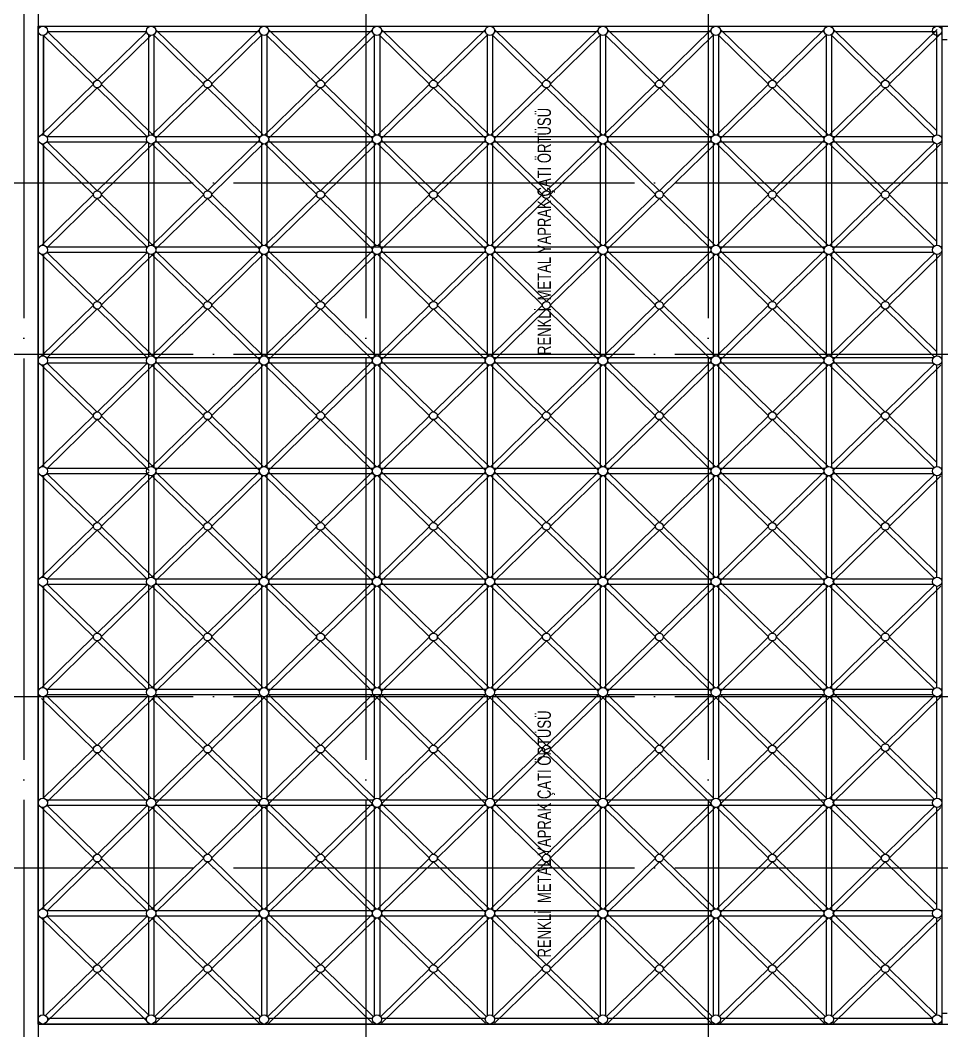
# Model space of a CAD drawing. Extents: x 460786 to 545292, y 30998 to 41694.
# Drawn here: x 474721 to 475583, y 39055 to 40000 of the extents above; entities that cross this region are included whole.
import ezdxf

# ---------------------------------------------------------------- set-up
doc = ezdxf.new("R2010")
doc.units = 0
doc.header["$LTSCALE"] = 50
doc.header["$MEASUREMENT"] = 0
doc.linetypes.add('DASHDOT', pattern=[5.5, 5, -0.25, 0, -0.25])
for name, color, linetype in [('A-Aks Dikey', 12, 'DASHDOT'), ('A-Aks Yatay', 12, 'DASHDOT'), ('A-Cam', 160, 'CONTINUOUS'), ('A-Gör 2', 40, 'CONTINUOUS'), ('A-Gör 3', 25, 'CONTINUOUS'), ('A-Gör 4', 75, 'CONTINUOUS'), ('A-Yazı 2', 205, 'CONTINUOUS')]:
    doc.layers.add(name, color=color, linetype=linetype)
doc.styles.add('blkan', font='arial.ttf', dxfattribs={"width": 0.9, "height": 12.5})

msp = doc.modelspace()

# ---------------------------------------------------------------- linework, layer by layer
at = {"layer": 'A-Aks Dikey', "ltscale": 1.5}
for p, q in [((474724.24, 41333.83), (474724.24, 37667.36)), ((475044.24, 41333.83), (475044.24, 37667.36)), ((475364.24, 41333.83), (475364.24, 37667.36))]:
    msp.add_line(p, q, dxfattribs=at)
at = {"layer": 'A-Aks Yatay', "ltscale": 1.5}
for p, q in [((473270.05, 39847.5), (476108.46, 39847.5)), ((473270.05, 39687.5), (476108.46, 39687.5)), ((473270.05, 39367.5), (476108.46, 39367.5)), ((473270.05, 39207.5), (476108.46, 39207.5))]:
    msp.add_line(p, q, dxfattribs=at)
at = {"layer": 'A-Cam'}
for p, q in [((475582.74, 39986.5), (475582.74, 39066.5)), ((475582.74, 39981.5), (475587.74, 39981.5)), ((475582.74, 39071.5), (475587.74, 39071.5))]:
    msp.add_line(p, q, dxfattribs=at)
at = {"layer": 'A-Gör 2'}
msp.add_lwpolyline([(474394.74, 40011.5), (474737.74, 40011.5), (474737.74, 39041.5), (474394.74, 39041.5)], close=True, dxfattribs=at)
at = {"layer": 'A-Gör 3'}
msp.add_line((474737.74, 39994), (475715.74, 39994), dxfattribs=at)
msp.add_lwpolyline([(474737.74, 39061.5), (475715.74, 39061.5), (475715.74, 38057.5), (474055.24, 38057.5), (474055.24, 38537), (473477.24, 38537), (473477.24, 40517.5)], dxfattribs=at)
at = {"layer": 'A-Gör 4'}
for p, q in [((474737.74, 39986.08), (474737.74, 39891.73)), ((474742.74, 39985.34), (474742.74, 39892.47)), ((474742.88, 39985.37), (474789.48, 39939.84)), ((474746.39, 39988.93), (474793.05, 39943.33)), ((474793.05, 39943.33), (474839.19, 39988.42)), ((474796.63, 39939.84), (474843.16, 39985.3)), ((474840.87, 39986.08), (474840.87, 39891.73)), ((474845.51, 39985.86), (474892.6, 39939.84)), ((474845.87, 39986.08), (474845.87, 39891.73)), ((474847.61, 39990.79), (474896.18, 39943.33)), ((474896.18, 39943.33), (474944.74, 39990.79)), ((474899.76, 39939.84), (474946.85, 39985.86)), ((474946.49, 39986.08), (474946.49, 39891.73)), ((474951.13, 39985.86), (474998.23, 39939.84)), ((474951.49, 39986.08), (474951.49, 39891.73)), ((474953.24, 39990.79), (475001.8, 39943.33)), ((475001.8, 39943.33), (475050.37, 39990.79)), ((475005.38, 39939.84), (475052.48, 39985.86)), ((475052.12, 39986.08), (475052.12, 39891.73)), ((475056.76, 39985.86), (475103.85, 39939.84)), ((475057.12, 39986.08), (475057.12, 39891.73)), ((475058.86, 39990.79), (475107.43, 39943.33)), ((475107.43, 39943.33), (475155.99, 39990.79)), ((475111.01, 39939.84), (475158.1, 39985.86)), ((475157.74, 39986.08), (475157.74, 39891.73)), ((475162.38, 39985.86), (475209.48, 39939.84)), ((475162.74, 39986.08), (475162.74, 39891.73)), ((475164.49, 39990.79), (475213.05, 39943.33)), ((475213.05, 39943.33), (475261.62, 39990.79)), ((475216.63, 39939.84), (475263.73, 39985.86)), ((475263.37, 39986.08), (475263.37, 39891.73)), ((475268.01, 39985.86), (475315.1, 39939.84)), ((475268.37, 39986.08), (475268.37, 39891.73)), ((475270.11, 39990.79), (475318.68, 39943.33)), ((475318.68, 39943.33), (475367.24, 39990.79)), ((475322.26, 39939.84), (475369.35, 39985.86)), ((475368.99, 39986.08), (475368.99, 39891.73)), ((475373.63, 39985.86), (475420.73, 39939.84)), ((475373.99, 39986.08), (475373.99, 39891.73)), ((475373.99, 39986.08), (475373.99, 39891.73)), ((475375.74, 39990.79), (475424.3, 39943.33)), ((475424.3, 39943.33), (475472.87, 39990.79)), ((475427.88, 39939.84), (475474.98, 39985.86)), ((475474.62, 39986.08), (475474.62, 39891.73)), ((475526.35, 39939.84), (475479.26, 39985.86)), ((475479.62, 39986.08), (475479.62, 39891.73)), ((475529.93, 39943.33), (475481.36, 39990.79)), ((475578.49, 39990.79), (475529.93, 39943.33)), ((475581.99, 39987.21), (475533.51, 39939.84)), ((474740.99, 39892.46), (474789.48, 39939.84)), ((474745.91, 39890.27), (474793.05, 39936.34)), ((474793.05, 39936.34), (474839.8, 39890.66)), ((474796.63, 39939.84), (474845.11, 39892.46)), ((474844.12, 39892.46), (474892.6, 39939.84)), ((474847.61, 39888.88), (474896.18, 39936.34)), ((474896.18, 39936.34), (474944.74, 39888.88)), ((474899.76, 39939.84), (474948.24, 39892.46)), ((474949.74, 39892.46), (474998.23, 39939.84)), ((474953.24, 39888.88), (475001.8, 39936.34)), ((475001.8, 39936.34), (475050.37, 39888.88)), ((475005.38, 39939.84), (475053.86, 39892.46)), ((475055.37, 39892.46), (475103.85, 39939.84)), ((475058.86, 39888.88), (475107.43, 39936.34)), ((475107.43, 39936.34), (475155.99, 39888.88)), ((475111.01, 39939.84), (475159.49, 39892.46)), ((475160.99, 39892.46), (475209.48, 39939.84)), ((475164.49, 39888.88), (475213.05, 39936.34)), ((475213.05, 39936.34), (475261.62, 39888.88)), ((475216.63, 39939.84), (475265.11, 39892.46)), ((475266.62, 39892.46), (475315.1, 39939.84)), ((475270.11, 39888.88), (475318.68, 39936.34)), ((475318.68, 39936.34), (475367.24, 39888.88)), ((475322.26, 39939.84), (475370.74, 39892.46)), ((475372.24, 39892.46), (475420.73, 39939.84)), ((475375.74, 39888.88), (475424.3, 39936.34)), ((475424.3, 39936.34), (475472.87, 39888.88)), ((475427.88, 39939.84), (475476.36, 39892.46)), ((475526.35, 39939.84), (475477.87, 39892.46)), ((475529.93, 39936.34), (475480.64, 39888.17)), ((475575.71, 39891.6), (475529.93, 39936.34)), ((475577.55, 39896.79), (475533.51, 39939.84)), ((474839.8, 39890.67), (474745.66, 39890.67)), ((474945.43, 39890.67), (474846.93, 39890.67)), ((475051.05, 39890.67), (474952.56, 39890.67)), ((475156.68, 39890.67), (475058.18, 39890.67)), ((475262.3, 39890.67), (475163.81, 39890.67)), ((475367.93, 39890.67), (475269.43, 39890.67)), ((475473.55, 39890.67), (475375.06, 39890.67)), ((475574.82, 39890.67), (475480.68, 39890.67)), ((475582.74, 39890.67), (475581.95, 39890.67)), ((474737.74, 39884.6), (474737.74, 39788.4)), ((474740.99, 39883.88), (474789.48, 39836.5)), ((474742.74, 39883.86), (474742.74, 39789.14)), ((474839.8, 39885.67), (474745.66, 39885.67)), ((474745.91, 39886.07), (474793.05, 39840)), ((474793.05, 39840), (474839.8, 39885.68)), ((474796.63, 39836.5), (474845.11, 39883.88)), ((474840.87, 39884.6), (474840.87, 39788.4)), ((474844.12, 39883.88), (474892.6, 39836.5)), ((474845.87, 39884.6), (474845.87, 39788.4)), ((474945.43, 39885.67), (474846.93, 39885.67)), ((474847.61, 39887.46), (474896.18, 39840)), ((474896.18, 39840), (474944.74, 39887.46)), ((474899.76, 39836.5), (474948.24, 39883.88)), ((474946.49, 39884.6), (474946.49, 39788.4)), ((474949.74, 39883.88), (474998.23, 39836.5)), ((474951.49, 39884.6), (474951.49, 39788.4)), ((475051.05, 39885.67), (474952.56, 39885.67)), ((474953.24, 39887.46), (475001.8, 39840)), ((475001.8, 39840), (475050.37, 39887.46)), ((475005.38, 39836.5), (475053.86, 39883.88)), ((475052.12, 39884.6), (475052.12, 39788.4)), ((475052.12, 39884.6), (475052.12, 39788.4)), ((475055.37, 39883.88), (475103.85, 39836.5)), ((475057.12, 39884.6), (475057.12, 39788.4)), ((475057.12, 39884.6), (475057.12, 39788.4)), ((475156.68, 39885.67), (475058.18, 39885.67)), ((475058.86, 39887.46), (475107.43, 39840)), ((475107.43, 39840), (475155.99, 39887.46)), ((475111.01, 39836.5), (475159.49, 39883.88)), ((475157.74, 39884.6), (475157.74, 39788.4)), ((475157.74, 39884.6), (475157.74, 39788.4)), ((475160.99, 39883.88), (475209.48, 39836.5)), ((475162.74, 39884.6), (475162.74, 39788.4)), ((475162.74, 39884.6), (475162.74, 39788.4)), ((475262.3, 39885.67), (475163.81, 39885.67)), ((475164.49, 39887.46), (475213.05, 39840)), ((475213.05, 39840), (475261.62, 39887.46)), ((475216.63, 39836.5), (475265.11, 39883.88)), ((475263.37, 39884.6), (475263.37, 39788.4)), ((475266.62, 39883.88), (475315.1, 39836.5)), ((475268.37, 39884.6), (475268.37, 39788.4)), ((475367.93, 39885.67), (475269.43, 39885.67)), ((475270.11, 39887.46), (475318.68, 39840)), ((475318.68, 39840), (475367.24, 39887.46)), ((475322.26, 39836.5), (475370.74, 39883.88)), ((475368.99, 39884.6), (475368.99, 39788.4)), ((475372.24, 39883.88), (475420.73, 39836.5)), ((475373.99, 39884.6), (475373.99, 39788.4)), ((475373.99, 39884.6), (475373.99, 39788.4)), ((475473.55, 39885.67), (475375.06, 39885.67)), ((475375.74, 39887.46), (475424.3, 39840)), ((475424.3, 39840), (475472.87, 39887.46)), ((475427.88, 39836.5), (475476.36, 39883.88)), ((475474.62, 39884.6), (475474.62, 39788.4)), ((475526.35, 39836.5), (475477.87, 39883.88)), ((475479.62, 39884.6), (475479.62, 39788.4)), ((475574.82, 39885.67), (475480.68, 39885.67)), ((475529.93, 39840), (475481.36, 39887.46)), ((475575.71, 39884.74), (475529.93, 39840)), ((475581.99, 39883.88), (475533.51, 39836.5)), ((475582.74, 39885.67), (475581.95, 39885.67)), ((474740.99, 39789.12), (474789.48, 39836.5)), ((474745.91, 39786.94), (474793.05, 39833.01)), ((474793.05, 39833.01), (474839.8, 39787.33)), ((474796.63, 39836.5), (474845.11, 39789.12)), ((474844.12, 39789.12), (474892.6, 39836.5)), ((474847.61, 39785.55), (474896.18, 39833.01)), ((474896.18, 39833.01), (474944.74, 39785.55)), ((474899.76, 39836.5), (474948.24, 39789.12)), ((474949.74, 39789.12), (474998.23, 39836.5)), ((474953.24, 39785.55), (475001.8, 39833.01)), ((475001.8, 39833.01), (475050.37, 39785.55)), ((475005.38, 39836.5), (475053.86, 39789.12)), ((475055.37, 39789.12), (475103.85, 39836.5)), ((475058.86, 39785.55), (475107.43, 39833.01)), ((475107.43, 39833.01), (475155.99, 39785.55)), ((475111.01, 39836.5), (475159.49, 39789.12)), ((475160.99, 39789.12), (475209.48, 39836.5)), ((475164.49, 39785.55), (475213.05, 39833.01)), ((475213.05, 39833.01), (475261.62, 39785.55)), ((475216.63, 39836.5), (475265.11, 39789.12)), ((475266.62, 39789.12), (475315.1, 39836.5)), ((475270.11, 39785.55), (475318.68, 39833.01)), ((475318.68, 39833.01), (475367.24, 39785.55)), ((475322.26, 39836.5), (475370.74, 39789.12)), ((475372.24, 39789.12), (475420.73, 39836.5)), ((475375.74, 39785.55), (475424.3, 39833.01)), ((475424.3, 39833.01), (475472.87, 39785.55)), ((475427.88, 39836.5), (475476.36, 39789.12)), ((475526.35, 39836.5), (475477.87, 39789.12)), ((475529.93, 39833.01), (475480.64, 39784.84)), ((475575.71, 39788.27), (475529.93, 39833.01)), ((475577.55, 39793.46), (475533.51, 39836.5)), ((474839.8, 39787.34), (474745.66, 39787.34)), ((474945.43, 39787.34), (474846.93, 39787.34)), ((475051.05, 39787.34), (474952.56, 39787.34)), ((475057.12, 39787.34), (475052.12, 39787.34)), ((475156.68, 39787.34), (475058.18, 39787.34)), ((475262.3, 39787.34), (475163.81, 39787.34)), ((475367.93, 39787.34), (475269.43, 39787.34)), ((475473.55, 39787.34), (475375.06, 39787.34)), ((475574.82, 39787.34), (475480.68, 39787.34)), ((475582.74, 39787.34), (475581.95, 39787.34)), ((474737.74, 39781.27), (474737.74, 39685.07)), ((474740.99, 39780.55), (474789.48, 39733.17)), ((474742.74, 39780.53), (474742.74, 39685.81)), ((474839.8, 39782.34), (474745.66, 39782.34)), ((474745.91, 39782.74), (474793.05, 39736.66)), ((474793.05, 39736.66), (474839.8, 39782.34)), ((474796.63, 39733.17), (474845.11, 39780.55)), ((474840.87, 39781.27), (474840.87, 39685.07)), ((474844.12, 39780.55), (474892.6, 39733.17)), ((474845.87, 39781.27), (474845.87, 39685.07)), ((474945.43, 39782.34), (474846.93, 39782.34)), ((474847.61, 39784.12), (474896.18, 39736.66)), ((474896.18, 39736.66), (474944.74, 39784.12)), ((474899.76, 39733.17), (474948.24, 39780.55)), ((474946.49, 39781.27), (474946.49, 39685.07)), ((474949.74, 39780.55), (474998.23, 39733.17)), ((474951.49, 39781.27), (474951.49, 39685.07)), ((475051.05, 39782.34), (474952.56, 39782.34)), ((474953.24, 39784.12), (475001.8, 39736.66)), ((475001.8, 39736.66), (475050.37, 39784.12)), ((475005.38, 39733.17), (475053.86, 39780.55)), ((475052.12, 39781.27), (475052.12, 39685.07)), ((475052.12, 39781.27), (475052.12, 39685.07)), ((475055.37, 39780.55), (475103.85, 39733.17)), ((475057.12, 39781.27), (475057.12, 39685.07)), ((475057.12, 39781.27), (475057.12, 39685.07)), ((475156.68, 39782.34), (475058.18, 39782.34)), ((475058.86, 39784.12), (475107.43, 39736.66)), ((475107.43, 39736.66), (475155.99, 39784.12)), ((475111.01, 39733.17), (475159.49, 39780.55)), ((475157.74, 39781.27), (475157.74, 39685.07)), ((475160.99, 39780.55), (475209.48, 39733.17)), ((475162.74, 39781.27), (475162.74, 39685.07)), ((475262.3, 39782.34), (475163.81, 39782.34)), ((475164.49, 39784.12), (475213.05, 39736.66)), ((475213.05, 39736.66), (475261.62, 39784.12)), ((475216.63, 39733.17), (475265.11, 39780.55)), ((475263.37, 39781.27), (475263.37, 39685.07)), ((475266.62, 39780.55), (475315.1, 39733.17)), ((475268.37, 39781.27), (475268.37, 39685.07)), ((475367.93, 39782.34), (475269.43, 39782.34)), ((475270.11, 39784.12), (475318.68, 39736.66)), ((475318.68, 39736.66), (475367.24, 39784.12)), ((475322.26, 39733.17), (475370.74, 39780.55)), ((475368.99, 39781.27), (475368.99, 39685.07)), ((475372.24, 39780.55), (475420.73, 39733.17)), ((475373.99, 39781.27), (475373.99, 39685.07)), ((475373.99, 39781.27), (475373.99, 39685.07)), ((475473.55, 39782.34), (475375.06, 39782.34)), ((475375.74, 39784.12), (475424.3, 39736.66)), ((475424.3, 39736.66), (475472.87, 39784.12)), ((475427.88, 39733.17), (475476.36, 39780.55)), ((475474.62, 39781.27), (475474.62, 39685.07)), ((475526.35, 39733.17), (475477.87, 39780.55)), ((475479.62, 39781.27), (475479.62, 39685.07)), ((475574.82, 39782.34), (475480.68, 39782.34)), ((475529.93, 39736.66), (475481.36, 39784.12)), ((475575.71, 39781.4), (475529.93, 39736.66)), ((475581.99, 39780.55), (475533.51, 39733.17)), ((475582.74, 39782.34), (475581.95, 39782.34)), ((474740.99, 39685.79), (474789.48, 39733.17)), ((474745.91, 39683.6), (474793.05, 39729.67)), ((474793.05, 39729.67), (474839.8, 39684)), ((474796.63, 39733.17), (474845.11, 39685.79)), ((474844.12, 39685.79), (474892.6, 39733.17)), ((474847.61, 39682.21), (474896.18, 39729.67)), ((474896.18, 39729.67), (474944.74, 39682.21)), ((474899.76, 39733.17), (474948.24, 39685.79)), ((474949.74, 39685.79), (474998.23, 39733.17)), ((474953.24, 39682.21), (475001.8, 39729.67)), ((475001.8, 39729.67), (475050.37, 39682.21)), ((475005.38, 39733.17), (475053.86, 39685.79)), ((475055.37, 39685.79), (475103.85, 39733.17)), ((475058.86, 39682.21), (475107.43, 39729.67)), ((475107.43, 39729.67), (475155.99, 39682.21)), ((475111.01, 39733.17), (475159.49, 39685.79)), ((475160.99, 39685.79), (475209.48, 39733.17)), ((475164.49, 39682.21), (475213.05, 39729.67)), ((475213.05, 39729.67), (475261.62, 39682.21)), ((475216.63, 39733.17), (475265.11, 39685.79)), ((475266.62, 39685.79), (475315.1, 39733.17)), ((475270.11, 39682.21), (475318.68, 39729.67)), ((475318.68, 39729.67), (475367.24, 39682.21)), ((475322.26, 39733.17), (475370.74, 39685.79)), ((475372.24, 39685.79), (475420.73, 39733.17)), ((475375.74, 39682.21), (475424.3, 39729.67)), ((475424.3, 39729.67), (475472.87, 39682.21)), ((475427.88, 39733.17), (475476.36, 39685.79)), ((475526.35, 39733.17), (475477.87, 39685.79)), ((475529.93, 39729.67), (475480.64, 39681.5)), ((475575.71, 39684.94), (475529.93, 39729.67)), ((475577.55, 39690.13), (475533.51, 39733.17)), ((474839.8, 39684), (474745.66, 39684)), ((474945.43, 39684), (474846.93, 39684)), ((475051.05, 39684), (474952.56, 39684)), ((475156.68, 39684), (475058.18, 39684)), ((475262.3, 39684), (475163.81, 39684)), ((475367.93, 39684), (475269.43, 39684)), ((475473.55, 39684), (475375.06, 39684)), ((475574.82, 39684), (475480.68, 39684)), ((475582.74, 39684), (475581.95, 39684)), ((474737.74, 39677.94), (474737.74, 39581.73)), ((474740.99, 39677.21), (474789.48, 39629.84)), ((474742.74, 39677.2), (474742.74, 39582.47)), ((474839.8, 39679), (474745.66, 39679)), ((474745.91, 39679.4), (474793.05, 39633.33)), ((474793.05, 39633.33), (474839.8, 39679.01)), ((474796.63, 39629.84), (474845.11, 39677.21)), ((474840.87, 39677.94), (474840.87, 39581.73)), ((474844.12, 39677.21), (474892.6, 39629.84)), ((474845.87, 39677.94), (474845.87, 39581.73)), ((474945.43, 39679), (474846.93, 39679)), ((474847.61, 39680.79), (474896.18, 39633.33)), ((474896.18, 39633.33), (474944.74, 39680.79)), ((474899.76, 39629.84), (474948.24, 39677.21)), ((474946.49, 39677.94), (474946.49, 39581.73)), ((474949.74, 39677.21), (474998.23, 39629.84)), ((474951.49, 39677.94), (474951.49, 39581.73)), ((475051.05, 39679), (474952.56, 39679)), ((474953.24, 39680.79), (475001.8, 39633.33)), ((475001.8, 39633.33), (475050.37, 39680.79)), ((475005.38, 39629.84), (475053.86, 39677.21)), ((475052.12, 39677.94), (475052.12, 39581.73)), ((475052.12, 39677.94), (475052.12, 39581.73)), ((475055.37, 39677.21), (475103.85, 39629.84)), ((475057.12, 39677.94), (475057.12, 39581.73)), ((475057.12, 39677.94), (475057.12, 39581.73)), ((475156.68, 39679), (475058.18, 39679)), ((475058.86, 39680.79), (475107.43, 39633.33)), ((475107.43, 39633.33), (475155.99, 39680.79)), ((475111.01, 39629.84), (475159.49, 39677.21)), ((475157.74, 39677.94), (475157.74, 39581.73)), ((475160.99, 39677.21), (475209.48, 39629.84)), ((475162.74, 39677.94), (475162.74, 39581.73)), ((475262.3, 39679), (475163.81, 39679)), ((475164.49, 39680.79), (475213.05, 39633.33)), ((475213.05, 39633.33), (475261.62, 39680.79)), ((475216.63, 39629.84), (475265.11, 39677.21)), ((475263.37, 39677.94), (475263.37, 39581.73)), ((475266.62, 39677.21), (475315.1, 39629.84)), ((475268.37, 39677.94), (475268.37, 39581.73)), ((475367.93, 39679), (475269.43, 39679)), ((475270.11, 39680.79), (475318.68, 39633.33)), ((475318.68, 39633.33), (475367.24, 39680.79)), ((475322.26, 39629.84), (475370.74, 39677.21)), ((475368.99, 39677.94), (475368.99, 39581.73)), ((475372.24, 39677.21), (475420.73, 39629.84)), ((475373.99, 39677.94), (475373.99, 39581.73)), ((475373.99, 39677.94), (475373.99, 39581.73)), ((475473.55, 39679), (475375.06, 39679)), ((475375.74, 39680.79), (475424.3, 39633.33)), ((475424.3, 39633.33), (475472.87, 39680.79)), ((475427.88, 39629.84), (475476.36, 39677.21)), ((475474.62, 39677.94), (475474.62, 39581.73)), ((475526.35, 39629.84), (475477.87, 39677.21)), ((475479.62, 39677.94), (475479.62, 39581.73)), ((475574.82, 39679), (475480.68, 39679)), ((475529.93, 39633.33), (475481.36, 39680.79)), ((475575.71, 39678.07), (475529.93, 39633.33)), ((475581.99, 39677.21), (475533.51, 39629.84)), ((475582.74, 39679), (475581.95, 39679)), ((474740.99, 39582.46), (474789.48, 39629.84)), ((474745.91, 39580.27), (474793.05, 39626.34)), ((474793.05, 39626.34), (474841.62, 39578.88)), ((474796.63, 39629.84), (474845.11, 39582.46)), ((474844.12, 39582.46), (474892.6, 39629.84)), ((474847.61, 39578.88), (474896.18, 39626.34)), ((474896.18, 39626.34), (474944.74, 39578.88)), ((474899.76, 39629.84), (474948.24, 39582.46)), ((474949.74, 39582.46), (474998.23, 39629.84)), ((474953.24, 39578.88), (475001.8, 39626.34)), ((475001.8, 39626.34), (475050.37, 39578.88)), ((475005.38, 39629.84), (475053.86, 39582.46)), ((475055.37, 39582.46), (475103.85, 39629.84)), ((475058.86, 39578.88), (475107.43, 39626.34)), ((475107.43, 39626.34), (475155.99, 39578.88)), ((475111.01, 39629.84), (475159.49, 39582.46)), ((475160.99, 39582.46), (475209.48, 39629.84)), ((475164.49, 39578.88), (475213.05, 39626.34)), ((475213.05, 39626.34), (475261.62, 39578.88)), ((475216.63, 39629.84), (475265.11, 39582.46)), ((475266.62, 39582.46), (475315.1, 39629.84)), ((475270.11, 39578.88), (475318.68, 39626.34)), ((475318.68, 39626.34), (475367.24, 39578.88)), ((475322.26, 39629.84), (475370.74, 39582.46)), ((475372.24, 39582.46), (475420.73, 39629.84)), ((475375.74, 39578.88), (475424.3, 39626.34)), ((475424.3, 39626.34), (475472.87, 39578.88)), ((475427.88, 39629.84), (475476.36, 39582.46)), ((475526.35, 39629.84), (475480.6, 39585.13)), ((475529.93, 39626.34), (475480.64, 39578.17)), ((475575.71, 39581.6), (475529.93, 39626.34)), ((475577.55, 39586.79), (475533.51, 39629.84)), ((474839.8, 39580.67), (474745.66, 39580.67)), ((474793.05, 39530), (474841.62, 39577.46)), ((474945.43, 39580.67), (474846.93, 39580.67)), ((474847.61, 39577.46), (474896.18, 39530)), ((474896.18, 39530), (474944.74, 39577.46)), ((475051.05, 39580.67), (474952.56, 39580.67)), ((474953.24, 39577.46), (475001.8, 39530)), ((475001.8, 39530), (475050.37, 39577.46)), ((475156.68, 39580.67), (475058.18, 39580.67)), ((475058.86, 39577.46), (475107.43, 39530)), ((475107.43, 39530), (475155.99, 39577.46)), ((475262.3, 39580.67), (475163.81, 39580.67)), ((475164.49, 39577.46), (475213.05, 39530)), ((475213.05, 39530), (475261.62, 39577.46)), ((475367.93, 39580.67), (475269.43, 39580.67)), ((475270.11, 39577.46), (475318.68, 39530)), ((475318.68, 39530), (475367.24, 39577.46)), ((475473.55, 39580.67), (475375.06, 39580.67)), ((475375.74, 39577.46), (475424.3, 39530)), ((475424.3, 39530), (475472.87, 39577.46)), ((475574.82, 39580.67), (475480.68, 39580.67)), ((475529.93, 39530), (475481.36, 39577.46)), ((475582.74, 39580.67), (475581.95, 39580.67)), ((474737.74, 39574.6), (474737.74, 39478.4)), ((474740.99, 39573.88), (474789.48, 39526.5)), ((474742.74, 39573.86), (474742.74, 39479.14)), ((474839.8, 39575.67), (474745.66, 39575.67)), ((474745.91, 39576.07), (474793.05, 39530)), ((474796.63, 39526.5), (474845.11, 39573.88)), ((474840.87, 39574.6), (474840.87, 39478.4)), ((474844.12, 39573.88), (474892.6, 39526.5)), ((474845.87, 39574.6), (474845.87, 39478.4)), ((474945.43, 39575.67), (474846.93, 39575.67)), ((474899.76, 39526.5), (474948.24, 39573.88)), ((474946.49, 39574.6), (474946.49, 39478.4)), ((474949.74, 39573.88), (474998.23, 39526.5)), ((474951.49, 39574.6), (474951.49, 39478.4)), ((475051.05, 39575.67), (474952.56, 39575.67)), ((475005.38, 39526.5), (475053.86, 39573.88)), ((475052.12, 39574.6), (475052.12, 39478.4)), ((475052.12, 39574.6), (475052.12, 39478.4)), ((475055.37, 39573.88), (475103.85, 39526.5)), ((475057.12, 39574.6), (475057.12, 39478.4)), ((475057.12, 39574.6), (475057.12, 39478.4)), ((475156.68, 39575.67), (475058.18, 39575.67)), ((475111.01, 39526.5), (475159.49, 39573.88)), ((475157.74, 39574.6), (475157.74, 39478.4)), ((475160.99, 39573.88), (475209.48, 39526.5)), ((475162.74, 39574.6), (475162.74, 39478.4)), ((475262.3, 39575.67), (475163.81, 39575.67)), ((475216.63, 39526.5), (475265.11, 39573.88)), ((475263.37, 39574.6), (475263.37, 39478.4)), ((475266.62, 39573.88), (475315.1, 39526.5)), ((475268.37, 39574.6), (475268.37, 39478.4)), ((475367.93, 39575.67), (475269.43, 39575.67)), ((475322.26, 39526.5), (475370.74, 39573.88)), ((475368.99, 39574.6), (475368.99, 39478.4)), ((475372.24, 39573.88), (475420.73, 39526.5)), ((475373.99, 39574.6), (475373.99, 39478.4)), ((475373.99, 39574.6), (475373.99, 39478.4)), ((475473.55, 39575.67), (475375.06, 39575.67)), ((475427.88, 39526.5), (475476.36, 39573.88)), ((475474.62, 39574.6), (475474.62, 39478.4)), ((475526.35, 39526.5), (475477.87, 39573.88)), ((475479.62, 39574.6), (475479.62, 39478.4)), ((475574.82, 39575.67), (475480.68, 39575.67)), ((475575.71, 39574.74), (475529.93, 39530)), ((475581.99, 39573.88), (475533.51, 39526.5)), ((475582.74, 39575.67), (475581.95, 39575.67)), ((474740.99, 39479.12), (474789.48, 39526.5)), ((474745.91, 39476.94), (474793.05, 39523.01)), ((474793.05, 39523.01), (474839.8, 39477.33)), ((474796.63, 39526.5), (474845.11, 39479.12)), ((474844.12, 39479.12), (474892.6, 39526.5)), ((474847.61, 39475.55), (474896.18, 39523.01)), ((474896.18, 39523.01), (474944.74, 39475.55)), ((474899.76, 39526.5), (474948.24, 39479.12)), ((474949.74, 39479.12), (474998.23, 39526.5)), ((474953.24, 39475.55), (475001.8, 39523.01)), ((475001.8, 39523.01), (475050.37, 39475.55)), ((475005.38, 39526.5), (475053.86, 39479.12)), ((475055.37, 39479.12), (475103.85, 39526.5)), ((475058.86, 39475.55), (475107.43, 39523.01)), ((475107.43, 39523.01), (475155.99, 39475.55)), ((475111.01, 39526.5), (475159.49, 39479.12)), ((475160.99, 39479.12), (475209.48, 39526.5)), ((475164.49, 39475.55), (475213.05, 39523.01)), ((475213.05, 39523.01), (475261.62, 39475.55)), ((475216.63, 39526.5), (475265.11, 39479.12)), ((475266.62, 39479.12), (475315.1, 39526.5)), ((475270.11, 39475.55), (475318.68, 39523.01)), ((475318.68, 39523.01), (475367.24, 39475.55)), ((475322.26, 39526.5), (475370.74, 39479.12)), ((475372.24, 39479.12), (475420.73, 39526.5)), ((475375.74, 39475.55), (475424.3, 39523.01)), ((475424.3, 39523.01), (475472.87, 39475.55)), ((475427.88, 39526.5), (475476.36, 39479.12)), ((475526.35, 39526.5), (475480.6, 39481.8)), ((475529.93, 39523.01), (475480.64, 39474.84)), ((475575.71, 39478.27), (475529.93, 39523.01)), ((475577.55, 39483.46), (475533.51, 39526.5)), ((474839.8, 39477.34), (474745.66, 39477.34)), ((474945.43, 39477.34), (474846.93, 39477.34)), ((474847.61, 39474.12), (474896.18, 39426.66)), ((474896.18, 39426.66), (474944.74, 39474.12)), ((475051.05, 39477.34), (474952.56, 39477.34)), ((474953.24, 39474.12), (475001.8, 39426.66)), ((475001.8, 39426.66), (475050.37, 39474.12)), ((475156.68, 39477.34), (475058.18, 39477.34)), ((475058.86, 39474.12), (475107.43, 39426.66)), ((475107.43, 39426.66), (475155.99, 39474.12)), ((475262.3, 39477.34), (475163.81, 39477.34)), ((475164.49, 39474.12), (475213.05, 39426.66)), ((475213.05, 39426.66), (475261.62, 39474.12)), ((475367.93, 39477.34), (475269.43, 39477.34)), ((475270.11, 39474.12), (475318.68, 39426.66)), ((475318.68, 39426.66), (475367.24, 39474.12)), ((475473.55, 39477.34), (475375.06, 39477.34)), ((475375.74, 39474.12), (475424.3, 39426.66)), ((475424.3, 39426.66), (475472.87, 39474.12)), ((475574.82, 39477.34), (475480.68, 39477.34)), ((475529.93, 39426.66), (475481.36, 39474.12)), ((475582.74, 39477.34), (475581.95, 39477.34)), ((474737.74, 39471.27), (474737.74, 39375.07)), ((474740.99, 39470.55), (474789.48, 39423.17)), ((474742.74, 39470.53), (474742.74, 39375.81)), ((474839.8, 39472.34), (474745.66, 39472.34)), ((474745.91, 39472.74), (474793.05, 39426.66)), ((474793.05, 39426.66), (474839.8, 39472.34)), ((474796.63, 39423.17), (474845.11, 39470.55)), ((474840.87, 39471.27), (474840.87, 39375.07)), ((474844.12, 39470.55), (474892.6, 39423.17)), ((474845.87, 39471.27), (474845.87, 39375.07)), ((474945.43, 39472.34), (474846.93, 39472.34)), ((474899.76, 39423.17), (474948.24, 39470.55)), ((474946.49, 39471.27), (474946.49, 39375.07)), ((474949.74, 39470.55), (474998.23, 39423.17)), ((474951.49, 39471.27), (474951.49, 39375.07)), ((475051.05, 39472.34), (474952.56, 39472.34)), ((475005.38, 39423.17), (475053.86, 39470.55)), ((475052.12, 39471.27), (475052.12, 39375.07)), ((475052.12, 39471.27), (475052.12, 39375.07)), ((475055.37, 39470.55), (475103.85, 39423.17)), ((475057.12, 39471.27), (475057.12, 39375.07)), ((475057.12, 39471.27), (475057.12, 39375.07)), ((475156.68, 39472.34), (475058.18, 39472.34)), ((475111.01, 39423.17), (475159.49, 39470.55)), ((475157.74, 39471.27), (475157.74, 39375.07)), ((475160.99, 39470.55), (475209.48, 39423.17)), ((475162.74, 39471.27), (475162.74, 39375.07)), ((475262.3, 39472.34), (475163.81, 39472.34)), ((475216.63, 39423.17), (475265.11, 39470.55)), ((475263.37, 39471.27), (475263.37, 39375.07)), ((475266.62, 39470.55), (475315.1, 39423.17)), ((475268.37, 39471.27), (475268.37, 39375.07)), ((475367.93, 39472.34), (475269.43, 39472.34)), ((475322.26, 39423.17), (475370.74, 39470.55)), ((475368.99, 39471.27), (475368.99, 39375.07)), ((475372.24, 39470.55), (475420.73, 39423.17)), ((475373.99, 39471.27), (475373.99, 39375.07)), ((475373.99, 39471.27), (475373.99, 39375.07)), ((475473.55, 39472.34), (475375.06, 39472.34)), ((475427.88, 39423.17), (475476.36, 39470.55)), ((475474.62, 39471.27), (475474.62, 39375.07)), ((475526.35, 39423.17), (475477.87, 39470.55)), ((475479.62, 39471.27), (475479.62, 39375.07)), ((475574.82, 39472.34), (475480.68, 39472.34)), ((475575.71, 39471.4), (475529.93, 39426.66)), ((475581.99, 39470.55), (475533.51, 39423.17)), ((475582.74, 39472.34), (475581.95, 39472.34)), ((474740.99, 39375.79), (474789.48, 39423.17)), ((474745.91, 39373.6), (474793.05, 39419.67)), ((474793.05, 39419.67), (474839.8, 39374)), ((474796.63, 39423.17), (474845.11, 39375.79)), ((474844.12, 39375.79), (474892.6, 39423.17)), ((474847.61, 39372.21), (474896.18, 39419.67)), ((474896.18, 39419.67), (474944.74, 39372.21)), ((474899.76, 39423.17), (474948.24, 39375.79)), ((474949.74, 39375.79), (474998.23, 39423.17)), ((474953.24, 39372.21), (475001.8, 39419.67)), ((475001.8, 39419.67), (475050.37, 39372.21)), ((475005.38, 39423.17), (475053.86, 39375.79)), ((475055.37, 39375.79), (475103.85, 39423.17)), ((475058.86, 39372.21), (475107.43, 39419.67)), ((475107.43, 39419.67), (475155.99, 39372.21)), ((475111.01, 39423.17), (475159.49, 39375.79)), ((475160.99, 39375.79), (475209.48, 39423.17)), ((475164.49, 39372.21), (475213.05, 39419.67)), ((475213.05, 39419.67), (475261.62, 39372.21)), ((475216.63, 39423.17), (475265.11, 39375.79)), ((475266.62, 39375.79), (475315.1, 39423.17)), ((475270.11, 39372.21), (475318.68, 39419.67)), ((475318.68, 39419.67), (475367.24, 39372.21)), ((475322.26, 39423.17), (475370.74, 39375.79)), ((475372.24, 39375.79), (475420.73, 39423.17)), ((475375.74, 39372.21), (475424.3, 39419.67)), ((475424.3, 39419.67), (475472.87, 39372.21)), ((475427.88, 39423.17), (475476.36, 39375.79)), ((475526.35, 39423.17), (475477.87, 39375.79)), ((475529.93, 39419.67), (475480.64, 39371.5)), ((475575.71, 39374.94), (475529.93, 39419.67)), ((475577.55, 39380.13), (475533.51, 39423.17)), ((474839.8, 39374), (474745.66, 39374)), ((474945.43, 39374), (474846.93, 39374)), ((474847.61, 39369.29), (474896.18, 39321.83)), ((474896.18, 39321.83), (474945.07, 39369.61)), ((475051.05, 39374), (474952.56, 39374)), ((474952.91, 39369.61), (475001.8, 39321.83)), ((475001.8, 39321.83), (475050.7, 39369.61)), ((475156.68, 39374), (475058.18, 39374)), ((475058.54, 39369.61), (475107.43, 39321.83)), ((475107.43, 39321.83), (475155.99, 39369.29)), ((475262.3, 39374), (475163.81, 39374)), ((475164.49, 39369.29), (475213.05, 39321.83)), ((475213.05, 39321.83), (475261.95, 39369.61)), ((475367.93, 39374), (475269.43, 39374)), ((475269.79, 39369.61), (475318.68, 39321.83)), ((475318.68, 39321.83), (475367.57, 39369.61)), ((475473.55, 39374), (475375.06, 39374)), ((475375.41, 39369.61), (475424.3, 39321.83)), ((475424.3, 39321.83), (475472.87, 39369.29)), ((475574.82, 39374), (475480.68, 39374)), ((475529.93, 39323.33), (475481.36, 39370.79)), ((475582.74, 39374), (475581.95, 39374)), ((474737.74, 39367.94), (474737.74, 39271.73)), ((474740.99, 39365.71), (474789.48, 39318.34)), ((474742.74, 39367.2), (474742.74, 39272.47)), ((474745.27, 39368.53), (474793.05, 39321.83)), ((474839.8, 39369), (474745.66, 39369)), ((474793.05, 39321.83), (474840.52, 39368.21)), ((474796.63, 39318.34), (474846.66, 39367.22)), ((474840.87, 39367.94), (474840.87, 39271.73)), ((474844.12, 39365.71), (474892.6, 39318.34)), ((474845.87, 39367.94), (474845.87, 39271.73)), ((474945.43, 39369), (474846.93, 39369)), ((474899.76, 39318.34), (474949.78, 39367.22)), ((474946.49, 39367.94), (474946.49, 39271.73)), ((474948.2, 39367.22), (474998.23, 39318.34)), ((474951.49, 39367.94), (474951.49, 39271.73)), ((475051.05, 39369), (474952.56, 39369)), ((475005.38, 39318.34), (475055.41, 39367.22)), ((475156.68, 39369), (475051.05, 39369)), ((475052.12, 39367.94), (475052.12, 39271.73)), ((475052.12, 39367.94), (475052.12, 39271.73)), ((475053.83, 39367.22), (475103.85, 39318.34)), ((475057.12, 39367.94), (475057.12, 39271.73)), ((475057.12, 39367.94), (475057.12, 39271.73)), ((475111.01, 39318.34), (475161.03, 39367.22)), ((475157.74, 39367.94), (475157.74, 39271.73)), ((475159.45, 39367.22), (475209.48, 39318.34)), ((475162.74, 39367.94), (475162.74, 39271.73)), ((475262.3, 39369), (475163.81, 39369)), ((475216.63, 39318.34), (475266.66, 39367.22)), ((475263.37, 39367.94), (475263.37, 39271.73)), ((475265.08, 39367.22), (475315.1, 39318.34)), ((475268.37, 39367.94), (475268.37, 39271.73)), ((475367.93, 39369), (475269.43, 39369)), ((475322.26, 39318.34), (475372.28, 39367.22)), ((475368.99, 39367.94), (475368.99, 39271.73)), ((475370.7, 39367.22), (475420.73, 39318.34)), ((475373.99, 39367.94), (475373.99, 39271.73)), ((475373.99, 39367.94), (475373.99, 39271.73)), ((475473.55, 39369), (475375.06, 39369)), ((475427.88, 39318.34), (475477.91, 39367.22)), ((475474.62, 39367.94), (475474.62, 39271.73)), ((475526.35, 39319.84), (475477.87, 39367.21)), ((475479.62, 39367.94), (475479.62, 39271.73)), ((475574.82, 39369), (475480.68, 39369)), ((475575.71, 39368.07), (475529.93, 39323.33)), ((475581.99, 39367.21), (475533.51, 39319.84)), ((475582.74, 39369), (475581.95, 39369)), ((474742.57, 39272.5), (474789.48, 39318.34)), ((474746.33, 39269.18), (474793.05, 39314.84)), ((474793.05, 39314.84), (474839.28, 39269.67)), ((474796.63, 39318.34), (474843.51, 39272.52)), ((474845.27, 39272.08), (474892.6, 39318.34)), ((474847.61, 39267.38), (474896.18, 39314.84)), ((474896.18, 39314.84), (474944.74, 39267.38)), ((474899.76, 39318.34), (474947.09, 39272.08)), ((474950.9, 39272.08), (474998.23, 39318.34)), ((474953.24, 39267.38), (475001.8, 39314.84)), ((475001.8, 39314.84), (475050.37, 39267.38)), ((475005.38, 39318.34), (475052.71, 39272.08)), ((475056.52, 39272.08), (475103.85, 39318.34)), ((475058.86, 39267.38), (475107.43, 39314.84)), ((475107.43, 39314.84), (475155.99, 39267.38)), ((475111.01, 39318.34), (475158.34, 39272.08)), ((475162.15, 39272.08), (475209.48, 39318.34)), ((475164.49, 39267.38), (475213.05, 39314.84)), ((475213.05, 39314.84), (475261.62, 39267.38)), ((475216.63, 39318.34), (475263.96, 39272.08)), ((475267.77, 39272.08), (475315.1, 39318.34)), ((475270.11, 39267.38), (475318.68, 39314.84)), ((475318.68, 39314.84), (475367.24, 39267.38)), ((475322.26, 39318.34), (475369.59, 39272.08)), ((475373.4, 39272.08), (475420.73, 39318.34)), ((475375.74, 39267.38), (475424.3, 39314.84)), ((475424.3, 39314.84), (475472.87, 39267.38)), ((475427.88, 39318.34), (475475.21, 39272.08)), ((475526.35, 39319.84), (475477.87, 39272.46)), ((475529.93, 39316.34), (475480.64, 39268.17)), ((475575.71, 39271.6), (475529.93, 39316.34)), ((475577.55, 39276.79), (475533.51, 39319.84)), ((474839.8, 39270.67), (474745.66, 39270.67)), ((474839.8, 39265.67), (474745.66, 39265.67)), ((474745.91, 39266.07), (474793.05, 39220)), ((474793.05, 39220), (474839.8, 39265.68)), ((474945.43, 39270.67), (474846.93, 39270.67)), ((475051.05, 39265.67), (474846.93, 39265.67)), ((474847.61, 39267.46), (474896.18, 39220)), ((474896.18, 39220), (474944.74, 39267.46)), ((475051.05, 39270.67), (474952.56, 39270.67)), ((474953.24, 39267.46), (475001.8, 39220)), ((475001.8, 39220), (475050.37, 39267.46)), ((475156.68, 39270.67), (475058.18, 39270.67)), ((475156.68, 39265.67), (475058.18, 39265.67)), ((475058.86, 39267.46), (475107.43, 39220)), ((475107.43, 39220), (475155.99, 39267.46)), ((475262.3, 39270.67), (475163.81, 39270.67)), ((475262.3, 39265.67), (475163.81, 39265.67)), ((475164.49, 39267.46), (475213.05, 39220)), ((475213.05, 39220), (475261.62, 39267.46)), ((475367.93, 39270.67), (475269.43, 39270.67)), ((475367.93, 39265.67), (475269.43, 39265.67)), ((475270.11, 39267.46), (475318.68, 39220)), ((475318.68, 39220), (475367.24, 39267.46)), ((475473.55, 39270.67), (475375.06, 39270.67)), ((475473.55, 39265.67), (475375.06, 39265.67)), ((475375.74, 39267.46), (475424.3, 39220)), ((475424.3, 39220), (475472.87, 39267.46)), ((475574.82, 39270.67), (475480.68, 39270.67)), ((475574.82, 39265.67), (475480.68, 39265.67)), ((475529.93, 39220), (475481.36, 39267.46)), ((475582.74, 39270.67), (475581.95, 39270.67)), ((475582.74, 39265.67), (475581.95, 39265.67)), ((474737.74, 39264.6), (474737.74, 39168.4)), ((474740.99, 39263.88), (474789.48, 39216.5)), ((474742.74, 39263.86), (474742.74, 39168.4)), ((474796.63, 39216.5), (474845.11, 39263.88)), ((474840.87, 39264.6), (474840.87, 39168.4)), ((474844.12, 39263.88), (474892.6, 39216.5)), ((474845.87, 39264.6), (474845.87, 39168.4)), ((474899.76, 39216.5), (474948.24, 39263.88)), ((474946.49, 39264.6), (474946.49, 39168.4)), ((474949.74, 39263.88), (474998.23, 39216.5)), ((474951.49, 39264.6), (474951.49, 39168.4)), ((475005.38, 39216.5), (475053.86, 39263.88)), ((475052.12, 39264.6), (475052.12, 39168.4)), ((475052.12, 39264.6), (475052.12, 39168.4)), ((475055.37, 39263.88), (475103.85, 39216.5)), ((475057.12, 39264.6), (475057.12, 39168.4)), ((475057.12, 39264.6), (475057.12, 39168.4)), ((475111.01, 39216.5), (475159.49, 39263.88)), ((475157.74, 39264.6), (475157.74, 39168.4)), ((475160.99, 39263.88), (475209.48, 39216.5)), ((475162.74, 39264.6), (475162.74, 39168.4)), ((475216.63, 39216.5), (475265.11, 39263.88)), ((475263.37, 39264.6), (475263.37, 39168.4)), ((475266.62, 39263.88), (475315.1, 39216.5)), ((475268.37, 39264.6), (475268.37, 39168.4)), ((475322.26, 39216.5), (475370.74, 39263.88)), ((475368.99, 39264.6), (475368.99, 39168.4)), ((475372.24, 39263.88), (475420.73, 39216.5)), ((475373.99, 39264.6), (475373.99, 39168.4)), ((475373.99, 39264.6), (475373.99, 39168.4)), ((475427.88, 39216.5), (475476.36, 39263.88)), ((475474.62, 39264.6), (475474.62, 39168.4)), ((475526.35, 39216.5), (475477.87, 39263.88)), ((475479.62, 39264.6), (475479.62, 39168.4)), ((475575.71, 39264.74), (475529.93, 39220)), ((475581.99, 39263.88), (475533.51, 39216.5)), ((474740.99, 39169.12), (474789.48, 39216.5)), ((474745.91, 39166.94), (474793.05, 39213.01)), ((474793.05, 39213.01), (474839.8, 39167.33)), ((474796.63, 39216.5), (474845.11, 39169.12)), ((474844.12, 39169.12), (474892.6, 39216.5)), ((474847.61, 39165.55), (474896.18, 39213.01)), ((474896.18, 39213.01), (474944.74, 39165.55)), ((474899.76, 39216.5), (474948.24, 39169.12)), ((474949.74, 39169.12), (474998.23, 39216.5)), ((474953.24, 39165.55), (475001.8, 39213.01)), ((475001.8, 39213.01), (475050.37, 39165.55)), ((475005.38, 39216.5), (475053.86, 39169.12)), ((475055.37, 39169.12), (475103.85, 39216.5)), ((475058.86, 39165.55), (475107.43, 39213.01)), ((475107.43, 39213.01), (475155.99, 39165.55)), ((475111.01, 39216.5), (475159.49, 39169.12)), ((475160.99, 39169.12), (475209.48, 39216.5)), ((475164.49, 39165.55), (475213.05, 39213.01)), ((475213.05, 39213.01), (475261.62, 39165.55)), ((475216.63, 39216.5), (475265.11, 39169.12)), ((475266.62, 39169.12), (475315.1, 39216.5)), ((475270.11, 39165.55), (475318.68, 39213.01)), ((475318.68, 39213.01), (475367.24, 39165.55)), ((475322.26, 39216.5), (475370.74, 39169.12)), ((475372.24, 39169.12), (475420.73, 39216.5)), ((475375.74, 39165.55), (475424.3, 39213.01)), ((475424.3, 39213.01), (475472.87, 39165.55)), ((475427.88, 39216.5), (475476.36, 39169.12)), ((475526.35, 39216.5), (475477.87, 39169.12)), ((475529.93, 39213.01), (475480.64, 39164.84)), ((475575.71, 39168.27), (475529.93, 39213.01)), ((475577.55, 39173.46), (475533.51, 39216.5)), ((474839.8, 39167.34), (474745.66, 39167.34)), ((474839.8, 39162.34), (474745.66, 39162.34)), ((474745.91, 39162.74), (474793.05, 39116.66)), ((474793.05, 39116.66), (474839.8, 39162.34)), ((474945.43, 39167.34), (474846.93, 39167.34)), ((474945.43, 39162.34), (474846.93, 39162.34)), ((474847.61, 39164.12), (474896.18, 39116.66)), ((474896.18, 39116.66), (474944.74, 39164.12)), ((475051.05, 39167.34), (474952.56, 39167.34)), ((475051.05, 39162.34), (474952.56, 39162.34)), ((474953.24, 39164.12), (475001.8, 39116.66)), ((475001.8, 39116.66), (475050.37, 39164.12)), ((475156.68, 39167.34), (475058.18, 39167.34)), ((475156.68, 39162.34), (475058.18, 39162.34)), ((475058.86, 39164.12), (475107.43, 39116.66)), ((475107.43, 39116.66), (475155.99, 39164.12)), ((475262.3, 39167.34), (475163.81, 39167.34)), ((475262.3, 39162.34), (475163.81, 39162.34)), ((475164.49, 39164.12), (475213.05, 39116.66)), ((475213.05, 39116.66), (475261.62, 39164.12)), ((475367.93, 39167.34), (475269.43, 39167.34)), ((475367.93, 39162.34), (475269.43, 39162.34)), ((475270.11, 39164.12), (475318.68, 39116.66)), ((475318.68, 39116.66), (475367.24, 39164.12)), ((475473.55, 39167.34), (475375.06, 39167.34)), ((475473.55, 39162.34), (475375.06, 39162.34)), ((475375.74, 39164.12), (475424.3, 39116.66)), ((475424.3, 39116.66), (475472.87, 39164.12)), ((475574.82, 39167.34), (475480.68, 39167.34)), ((475574.82, 39162.34), (475480.68, 39162.34)), ((475529.93, 39116.66), (475481.36, 39164.12)), ((475582.74, 39167.34), (475581.95, 39167.34)), ((475582.74, 39162.34), (475581.95, 39162.34)), ((474737.74, 39161.27), (474737.74, 39061.5)), ((474740.99, 39160.55), (474789.48, 39113.17)), ((474742.74, 39160.53), (474742.74, 39070.16)), ((474796.63, 39113.17), (474845.11, 39160.55)), ((474840.87, 39161.27), (474840.87, 39069.42)), ((474844.12, 39160.55), (474892.6, 39113.17)), ((474845.87, 39161.27), (474845.87, 39069.42)), ((474899.76, 39113.17), (474948.24, 39160.55)), ((474946.49, 39161.27), (474946.49, 39069.42)), ((474949.74, 39160.55), (474998.23, 39113.17)), ((474951.49, 39161.27), (474951.49, 39069.42)), ((475005.38, 39113.17), (475053.86, 39160.55)), ((475052.12, 39161.27), (475052.12, 39069.42)), ((475055.37, 39160.55), (475103.85, 39113.17)), ((475057.12, 39161.27), (475057.12, 39069.42)), ((475111.01, 39113.17), (475159.49, 39160.55)), ((475157.74, 39161.27), (475157.74, 39069.42)), ((475160.99, 39160.55), (475209.48, 39113.17)), ((475162.74, 39161.27), (475162.74, 39069.42)), ((475216.63, 39113.17), (475265.11, 39160.55)), ((475263.37, 39161.27), (475263.37, 39069.42)), ((475266.62, 39160.55), (475315.1, 39113.17)), ((475268.37, 39161.27), (475268.37, 39069.42)), ((475322.26, 39113.17), (475370.74, 39160.55)), ((475368.99, 39161.27), (475368.99, 39069.42)), ((475372.24, 39160.55), (475420.73, 39113.17)), ((475373.99, 39161.27), (475373.99, 39069.42)), ((475373.99, 39161.27), (475373.99, 39069.42)), ((475427.88, 39113.17), (475476.36, 39160.55)), ((475474.62, 39161.27), (475474.62, 39069.42)), ((475526.35, 39113.17), (475477.87, 39160.55)), ((475479.62, 39161.27), (475479.62, 39069.42)), ((475575.71, 39161.4), (475529.93, 39116.66)), ((475581.99, 39160.55), (475533.51, 39113.17)), ((474744.49, 39062.21), (474793.05, 39109.67)), ((474744.66, 39069.37), (474789.48, 39113.17)), ((474793.05, 39109.67), (474839.21, 39064.57)), ((474796.63, 39113.17), (474841.19, 39069.63)), ((474846.85, 39068.46), (474892.6, 39113.17)), ((474847.61, 39062.21), (474896.18, 39109.67)), ((474896.18, 39109.67), (474945.47, 39061.5)), ((474899.76, 39113.17), (474945.5, 39068.46)), ((474952.48, 39068.46), (474998.23, 39113.17)), ((474952.51, 39061.5), (475001.8, 39109.67)), ((475001.8, 39109.67), (475050.37, 39062.21)), ((475005.38, 39113.17), (475051.13, 39068.46)), ((475058.1, 39068.46), (475103.85, 39113.17)), ((475058.86, 39062.21), (475107.43, 39109.67)), ((475107.43, 39109.67), (475155.99, 39062.21)), ((475111.01, 39113.17), (475156.75, 39068.46)), ((475163.73, 39068.46), (475209.48, 39113.17)), ((475164.49, 39062.21), (475213.05, 39109.67)), ((475213.05, 39109.67), (475262.35, 39061.5)), ((475216.63, 39113.17), (475262.38, 39068.46)), ((475269.35, 39068.46), (475315.1, 39113.17)), ((475269.39, 39061.5), (475318.68, 39109.67)), ((475318.68, 39109.67), (475367.97, 39061.5)), ((475322.26, 39113.17), (475368, 39068.46)), ((475374.98, 39068.46), (475420.73, 39113.17)), ((475375.01, 39061.5), (475424.3, 39109.67)), ((475424.3, 39109.67), (475473.6, 39061.5)), ((475427.88, 39113.17), (475473.63, 39068.46)), ((475526.35, 39113.17), (475480.6, 39068.46)), ((475529.93, 39109.67), (475480.64, 39061.5)), ((475574.09, 39066.52), (475529.93, 39109.67)), ((475577.55, 39070.13), (475533.51, 39113.17)), ((474742.74, 39061.55), (474742.74, 39061.5)), ((474842.18, 39061.67), (474842.35, 39061.5))]:
    msp.add_line(p, q, dxfattribs=at)
msp.add_lwpolyline([(474737.74, 39994), (475582.74, 39994), (475582.74, 39061.5), (474737.74, 39061.5)], close=True, dxfattribs=at)
for points in [[(474742.74, 39892.47), (474742.74, 39985.34)], [(474746.4, 39989), (474839.06, 39989)], [(474847.67, 39989), (474944.69, 39989)], [(474953.3, 39989), (475050.31, 39989)], [(475058.92, 39989), (475155.94, 39989)], [(475164.55, 39989), (475261.56, 39989)], [(475270.17, 39989), (475367.19, 39989)], [(475375.8, 39989), (475472.81, 39989)], [(475481.42, 39989), (475577.74, 39989), (475577.74, 39892.47)], [(474742.74, 39789.14), (474742.74, 39883.86)], [(475577.74, 39883.86), (475577.74, 39789.14)], [(474742.74, 39685.81), (474742.74, 39780.53)], [(475577.74, 39780.53), (475577.74, 39685.81)], [(474742.74, 39582.47), (474742.74, 39677.2)], [(475577.74, 39677.2), (475577.74, 39582.47)], [(474742.74, 39479.14), (474742.74, 39573.86)], [(475577.74, 39573.86), (475577.74, 39479.14)], [(474742.74, 39375.81), (474742.74, 39470.53)], [(475577.74, 39470.53), (475577.74, 39375.81)], [(474742.74, 39272.47), (474742.74, 39367.2)], [(475577.74, 39367.2), (475577.74, 39272.47)], [(474742.74, 39169.14), (474742.74, 39263.86)], [(475577.74, 39263.86), (475577.74, 39169.14)], [(474742.74, 39070.16), (474742.74, 39160.53)], [(475577.74, 39160.53), (475577.74, 39070.16)], [(474839.06, 39066.5), (474746.4, 39066.5)], [(474944.69, 39066.5), (474847.67, 39066.5)], [(475050.31, 39066.5), (474953.3, 39066.5)], [(475155.94, 39066.5), (475058.92, 39066.5)], [(475261.56, 39066.5), (475164.55, 39066.5)], [(475367.19, 39066.5), (475270.17, 39066.5)], [(475472.81, 39066.5), (475375.8, 39066.5)], [(475574.08, 39066.5), (475481.42, 39066.5)]]:
    msp.add_lwpolyline(points, dxfattribs=at)
for centre, radius in [((474742.1, 39989.65), 4.35), ((474843.37, 39989.65), 4.35), ((474948.99, 39989.65), 4.35), ((475054.62, 39989.65), 4.35), ((475160.24, 39989.65), 4.35), ((475265.87, 39989.65), 4.35), ((475371.49, 39989.65), 4.35), ((475477.12, 39989.65), 4.35), ((475578.39, 39989.65), 4.35), ((474793.05, 39939.84), 3.58), ((474896.18, 39939.84), 3.58), ((475001.8, 39939.84), 3.58), ((475107.43, 39939.84), 3.58), ((475213.05, 39939.84), 3.58), ((475318.68, 39939.84), 3.58), ((475424.3, 39939.84), 3.58), ((475529.93, 39939.84), 3.58), ((474742.1, 39888.17), 4.35), ((474843.37, 39888.17), 4.35), ((474948.99, 39888.17), 4.35), ((475054.62, 39888.17), 4.35), ((475160.24, 39888.17), 4.35), ((475265.87, 39888.17), 4.35), ((475371.49, 39888.17), 4.35), ((475477.12, 39888.17), 4.35), ((475578.39, 39888.17), 4.35), ((474793.05, 39836.5), 3.58), ((474896.18, 39836.5), 3.58), ((475001.8, 39836.5), 3.58), ((475107.43, 39836.5), 3.58), ((475213.05, 39836.5), 3.58), ((475318.68, 39836.5), 3.58), ((475424.3, 39836.5), 3.58), ((475529.93, 39836.5), 3.58), ((474742.1, 39784.84), 4.35), ((474843.37, 39784.84), 4.35), ((474948.99, 39784.84), 4.35), ((475054.62, 39784.84), 4.35), ((475160.24, 39784.84), 4.35), ((475265.87, 39784.84), 4.35), ((475371.49, 39784.84), 4.35), ((475477.12, 39784.84), 4.35), ((475578.39, 39784.84), 4.35), ((474793.05, 39733.17), 3.58), ((474896.18, 39733.17), 3.58), ((475001.8, 39733.17), 3.58), ((475107.43, 39733.17), 3.58), ((475213.05, 39733.17), 3.58), ((475318.68, 39733.17), 3.58), ((475424.3, 39733.17), 3.58), ((475529.93, 39733.17), 3.58), ((474742.1, 39681.5), 4.35), ((474843.37, 39681.5), 4.35), ((474948.99, 39681.5), 4.35), ((475054.62, 39681.5), 4.35), ((475160.24, 39681.5), 4.35), ((475265.87, 39681.5), 4.35), ((475371.49, 39681.5), 4.35), ((475477.12, 39681.5), 4.35), ((475578.39, 39681.5), 4.35), ((474793.05, 39629.84), 3.58), ((474896.18, 39629.84), 3.58), ((475001.8, 39629.84), 3.58), ((475107.43, 39629.84), 3.58), ((475213.05, 39629.84), 3.58), ((475318.68, 39629.84), 3.58), ((475424.3, 39629.84), 3.58), ((475529.93, 39629.84), 3.58), ((474742.1, 39578.17), 4.35), ((474843.37, 39578.17), 4.35), ((474948.99, 39578.17), 4.35), ((475054.62, 39578.17), 4.35), ((475160.24, 39578.17), 4.35), ((475265.87, 39578.17), 4.35), ((475371.49, 39578.17), 4.35), ((475477.12, 39578.17), 4.35), ((475578.39, 39578.17), 4.35), ((474793.05, 39526.5), 3.58), ((474896.18, 39526.5), 3.58), ((475001.8, 39526.5), 3.58), ((475107.43, 39526.5), 3.58), ((475213.05, 39526.5), 3.58), ((475318.68, 39526.5), 3.58), ((475424.3, 39526.5), 3.58), ((475529.93, 39526.5), 3.58), ((474742.1, 39474.84), 4.35), ((474843.37, 39474.84), 4.35), ((474948.99, 39474.84), 4.35), ((475054.62, 39474.84), 4.35), ((475160.24, 39474.84), 4.35), ((475265.87, 39474.84), 4.35), ((475371.49, 39474.84), 4.35), ((475477.12, 39474.84), 4.35), ((475578.39, 39474.84), 4.35), ((474793.05, 39423.17), 3.58), ((474896.18, 39423.17), 3.58), ((475001.8, 39423.17), 3.58), ((475107.43, 39423.17), 3.58), ((475213.05, 39423.17), 3.58), ((475318.68, 39423.17), 3.58), ((475424.3, 39423.17), 3.58), ((475529.93, 39423.17), 3.58), ((474742.1, 39371.5), 4.35), ((474843.37, 39371.5), 4.35), ((474948.99, 39371.5), 4.35), ((475054.62, 39371.5), 4.35), ((475160.24, 39371.5), 4.35), ((475265.87, 39371.5), 4.35), ((475371.49, 39371.5), 4.35), ((475477.12, 39371.5), 4.35), ((475578.39, 39371.5), 4.35), ((475529.93, 39319.84), 3.58), ((474793.05, 39318.34), 3.58), ((474896.18, 39318.34), 3.58), ((475001.8, 39318.34), 3.58), ((475107.43, 39318.34), 3.58), ((475213.05, 39318.34), 3.58), ((475318.68, 39318.34), 3.58), ((475424.3, 39318.34), 3.58), ((474742.1, 39268.17), 4.35), ((474843.37, 39268.17), 4.35), ((474948.99, 39268.17), 4.35), ((475054.62, 39268.17), 4.35), ((475160.24, 39268.17), 4.35), ((475265.87, 39268.17), 4.35), ((475371.49, 39268.17), 4.35), ((475477.12, 39268.17), 4.35), ((475578.39, 39268.17), 4.35), ((474793.05, 39216.5), 3.58), ((474896.18, 39216.5), 3.58), ((475001.8, 39216.5), 3.58), ((475107.43, 39216.5), 3.58), ((475213.05, 39216.5), 3.58), ((475318.68, 39216.5), 3.58), ((475424.3, 39216.5), 3.58), ((475529.93, 39216.5), 3.58), ((474742.1, 39164.84), 4.35), ((474843.37, 39164.84), 4.35), ((474948.99, 39164.84), 4.35), ((475054.62, 39164.84), 4.35), ((475160.24, 39164.84), 4.35), ((475265.87, 39164.84), 4.35), ((475371.49, 39164.84), 4.35), ((475477.12, 39164.84), 4.35), ((475578.39, 39164.84), 4.35), ((474793.05, 39113.17), 3.58), ((474896.18, 39113.17), 3.58), ((475001.8, 39113.17), 3.58), ((475107.43, 39113.17), 3.58), ((475213.05, 39113.17), 3.58), ((475318.68, 39113.17), 3.58), ((475424.3, 39113.17), 3.58), ((475529.93, 39113.17), 3.58), ((474742.1, 39065.86), 4.35), ((474843.37, 39065.86), 4.35), ((474948.99, 39065.86), 4.35), ((475054.62, 39065.86), 4.35), ((475160.24, 39065.86), 4.35), ((475265.87, 39065.86), 4.35), ((475371.49, 39065.86), 4.35), ((475477.12, 39065.86), 4.35), ((475578.39, 39065.86), 4.35)]:
    msp.add_circle(centre, radius, dxfattribs=at)

# ---------------------------------------------------------------- texts
at = {"layer": 'A-Yazı 2', "style": 'blkan', "width": 0.7}
for p in [(475217.22, 39686.65), (475217.22, 39123.59)]:
    msp.add_text('RENKLİ  METAL YAPRAK ÇATI ÖRTÜSÜ', height=12.5, rotation=90, dxfattribs=at).set_placement(p)

doc.saveas('drawing.dxf')
